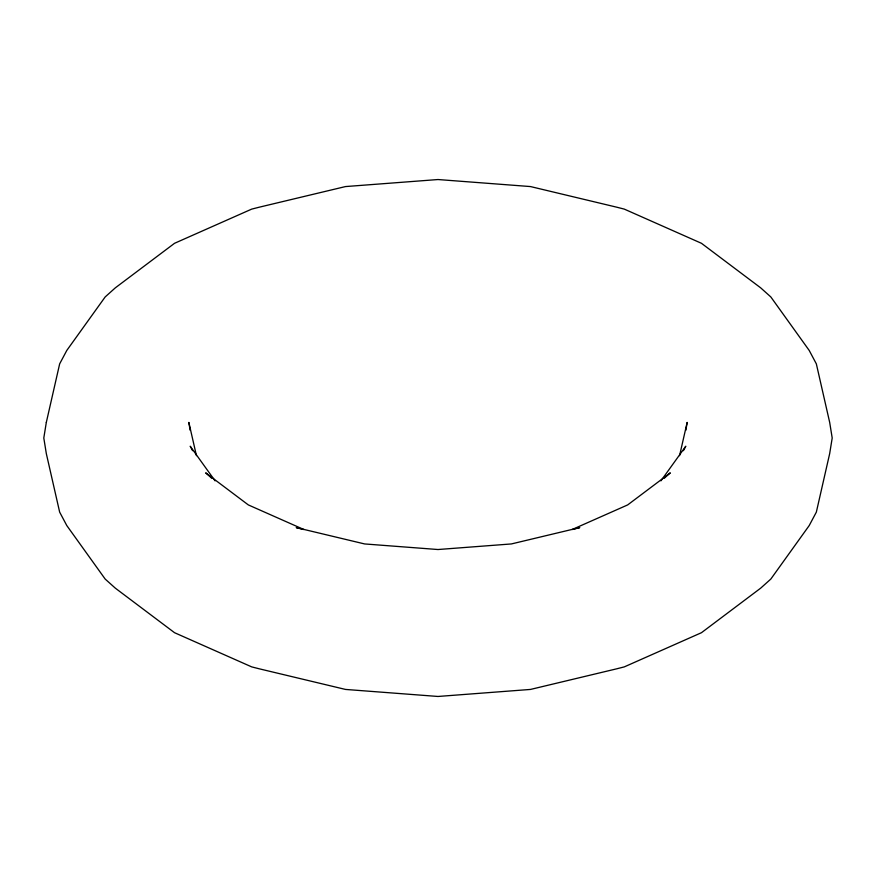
<?xml version="1.0" encoding="UTF-8"?>
<svg xmlns="http://www.w3.org/2000/svg" width="876" height="876" viewBox="0 0 876 876"><rect width="100%" height="100%" fill="white"/><g stroke="black" fill="none" stroke-linecap="round" stroke-linejoin="round"><path stroke-width="1.31" d="M685.897 430.204L687.156 422.407L679.568 455.651M683.411 450.691L685.788 446.212L660.931 480.847M664.216 478.296L670.315 472.843L627.676 504.915L572.127 529.52L579.77 527.593L511.387 543.941L438 549.526L364.613 543.941L296.23 527.593L303.873 529.52L248.324 504.915L205.685 472.843L211.784 478.296M215.069 480.847L190.212 446.212L192.589 450.691M196.432 455.651L188.844 422.407L190.103 430.204M46.318 422.407L43.8 438L46.318 453.593L59.656 512.121L66.784 525.545L105.175 579.058L115.325 588.157L174.543 632.702L251.708 666.888L259.34 668.826L345.516 689.434L438 696.464L530.484 689.434L616.66 668.826L624.292 666.888L701.457 632.702L760.675 588.157L770.825 579.058L809.216 525.545L816.344 512.121L829.682 453.593L832.2 438L829.682 422.407L816.344 363.879L809.216 350.455L770.825 296.942L760.675 287.843L701.457 243.298L624.292 209.112L616.66 207.174L530.484 186.566L438 179.536L345.516 186.566L259.34 207.174L251.708 209.112L174.543 243.298L115.325 287.843L105.175 296.942L66.784 350.455L59.656 363.879L46.318 422.407"/></g></svg>
